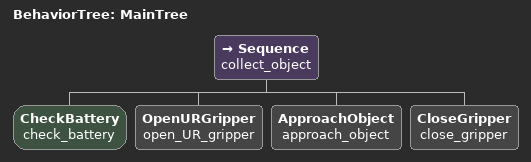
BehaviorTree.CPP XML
<root main_tree_to_execute = "MainTree" >
     <BehaviorTree ID="MainTree">
        <Sequence name="collect_object">
            <CheckBattery   name="check_battery"/>
            <OpenURGripper    name="open_UR_gripper"/>
            <ApproachObject name="approach_object"/>
            <CloseGripper   name="close_gripper"/>
        </Sequence>
     </BehaviorTree>
 </root>
